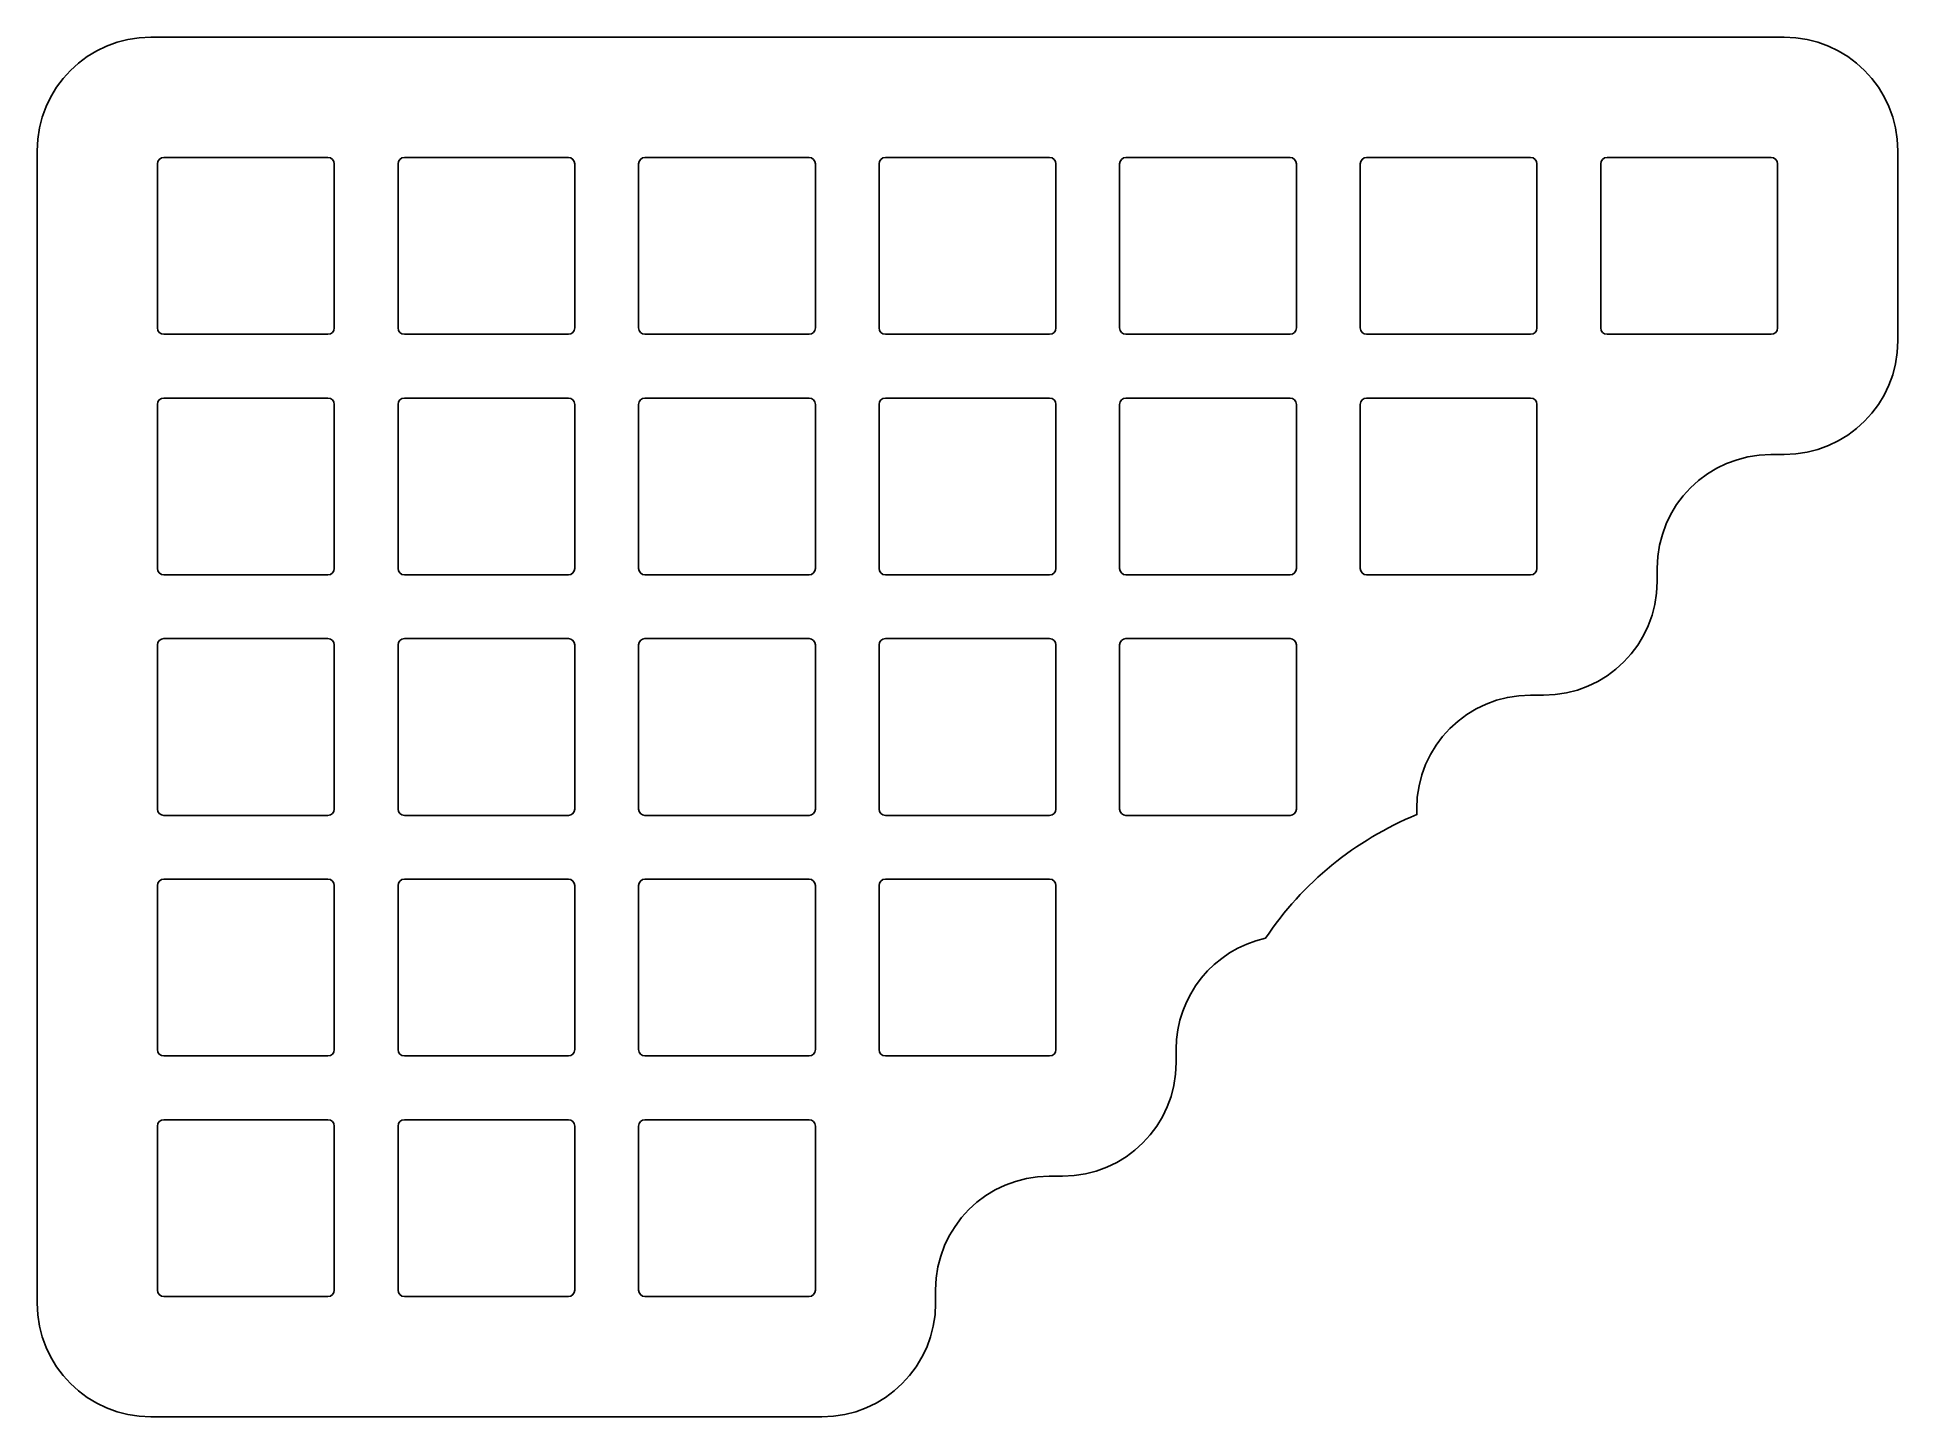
# Model space of a CAD drawing. Extents: x 0 to 147, y 0 to 109.
import ezdxf

# ---------------------------------------------------------------- set-up
doc = ezdxf.new("R2010")
doc.units = 0
doc.layers.get('0').update_dxf_attribs({"linetype": 'CONTINUOUS'})
doc.layers.add('SWITCH_PLATE', color=5, linetype='CONTINUOUS')

# ---------------------------------------------------------------- blocks, each defined once
blk = doc.blocks.new('*U3')
at = {"layer": 'SWITCH_PLATE', "linetype": 'CONTINUOUS'}
for p, q in [((9, 109.25), (138.35, 109.25)), ((0, 100.25), (0, 9)), ((147.35, 85.2), (147.35, 100.25)), ((137.3, 76.2), (138.35, 76.2)), ((128.3, 66.15), (128.3, 67.2)), ((118.25, 57.15), (119.3, 57.15)), ((109.25, 47.68), (109.25, 48.15)), ((90.2, 28.05), (90.2, 29.1)), ((80.15, 19.05), (81.2, 19.05)), ((71.15, 9), (71.15, 10.05)), ((9, 0), (62.15, 0))]:
    blk.add_line(p, q, dxfattribs=at)
for centre, radius, start, end in [((9, 100.25), 9, 90, 180), ((138.35, 100.25), 9, 0, 90), ((138.35, 85.2), 9, 270, 0), ((137.3, 67.2), 9, 90, 180), ((119.3, 66.15), 9, 270, 360), ((118.25, 48.15), 9, 90, 180), ((119.31, 23.17), 26.5, 112.312, 146.2479), ((99.2, 29.1), 9, 102.3352, 180), ((81.2, 28.05), 9, 270, 360), ((80.15, 10.05), 9, 90, 180), ((9, 9), 9, 180, 270), ((62.15, 9), 9, 270, 0)]:
    blk.add_arc(centre, radius, start, end, dxfattribs=at)

msp = doc.modelspace()

# ---------------------------------------------------------------- linework, layer by layer
at = {"layer": 'SWITCH_PLATE'}
for p, q in [((9.52505, 99.22485), (9.52505, 86.22485)), ((10.02505, 99.72485), (23.02505, 99.72485)), ((23.52505, 99.22485), (23.52505, 86.22485)), ((28.57505, 99.22485), (28.57505, 86.22485)), ((29.07505, 99.72485), (42.07505, 99.72485)), ((42.57505, 99.22485), (42.57505, 86.22485)), ((47.62505, 99.22485), (47.62505, 86.22485)), ((48.12505, 99.72485), (61.12505, 99.72485)), ((61.62505, 99.22485), (61.62505, 86.22485)), ((66.67505, 99.22485), (66.67505, 86.22485)), ((67.17505, 99.72485), (80.17505, 99.72485)), ((80.67505, 99.22485), (80.67505, 86.22485)), ((85.72505, 99.22485), (85.72505, 86.22485)), ((86.22505, 99.72485), (99.22505, 99.72485)), ((99.72505, 99.22485), (99.72505, 86.22485)), ((104.77505, 99.22485), (104.77505, 86.22485)), ((105.27505, 99.72485), (118.27505, 99.72485)), ((118.77505, 99.22485), (118.77505, 86.22485)), ((123.82505, 99.22485), (123.82505, 86.22485)), ((124.32505, 99.72485), (137.32505, 99.72485)), ((137.82505, 99.22485), (137.82505, 86.22485)), ((10.02505, 85.72485), (23.02505, 85.72485)), ((29.07505, 85.72485), (42.07505, 85.72485)), ((48.12505, 85.72485), (61.12505, 85.72485)), ((67.17505, 85.72485), (80.17505, 85.72485)), ((86.22505, 85.72485), (99.22505, 85.72485)), ((105.27505, 85.72485), (118.27505, 85.72485)), ((124.32505, 85.72485), (137.32505, 85.72485)), ((9.52505, 80.17485), (9.52505, 67.17485)), ((10.02505, 80.67485), (23.02505, 80.67485)), ((23.52505, 80.17485), (23.52505, 67.17485)), ((28.57505, 80.17485), (28.57505, 67.17485)), ((29.07505, 80.67485), (42.07505, 80.67485)), ((42.57505, 80.17485), (42.57505, 67.17485)), ((47.62505, 80.17485), (47.62505, 67.17485)), ((48.12505, 80.67485), (61.12505, 80.67485)), ((61.62505, 80.17485), (61.62505, 67.17485)), ((66.67505, 80.17485), (66.67505, 67.17485)), ((67.17505, 80.67485), (80.17505, 80.67485)), ((80.67505, 80.17485), (80.67505, 67.17485)), ((85.72505, 80.17485), (85.72505, 67.17485)), ((86.22505, 80.67485), (99.22505, 80.67485)), ((99.72505, 80.17485), (99.72505, 67.17485)), ((104.77505, 80.17485), (104.77505, 67.17485)), ((105.27505, 80.67485), (118.27505, 80.67485)), ((118.77505, 80.17485), (118.77505, 67.17485)), ((10.02505, 66.67485), (23.02505, 66.67485)), ((29.07505, 66.67485), (42.07505, 66.67485)), ((48.12505, 66.67485), (61.12505, 66.67485)), ((67.17505, 66.67485), (80.17505, 66.67485)), ((86.22505, 66.67485), (99.22505, 66.67485)), ((105.27505, 66.67485), (118.27505, 66.67485)), ((9.52505, 61.12485), (9.52505, 48.12485)), ((10.02505, 61.62485), (23.02505, 61.62485)), ((23.52505, 61.12485), (23.52505, 48.12485)), ((28.57505, 61.12485), (28.57505, 48.12485)), ((29.07505, 61.62485), (42.07505, 61.62485)), ((42.57505, 61.12485), (42.57505, 48.12485)), ((47.62505, 61.12485), (47.62505, 48.12485)), ((48.12505, 61.62485), (61.12505, 61.62485)), ((61.62505, 61.12485), (61.62505, 48.12485)), ((66.67505, 61.12485), (66.67505, 48.12485)), ((67.17505, 61.62485), (80.17505, 61.62485)), ((80.67505, 61.12485), (80.67505, 48.12485)), ((85.72505, 61.12485), (85.72505, 48.12485)), ((86.22505, 61.62485), (99.22505, 61.62485)), ((99.72505, 61.12485), (99.72505, 48.12485)), ((10.02505, 47.62485), (23.02505, 47.62485)), ((29.07505, 47.62485), (42.07505, 47.62485)), ((48.12505, 47.62485), (61.12505, 47.62485)), ((67.17505, 47.62485), (80.17505, 47.62485)), ((86.22505, 47.62485), (99.22505, 47.62485)), ((9.52505, 42.07485), (9.52505, 29.07485)), ((10.02505, 42.57485), (23.02505, 42.57485)), ((23.52505, 42.07485), (23.52505, 29.07485)), ((28.57505, 42.07485), (28.57505, 29.07485)), ((29.07505, 42.57485), (42.07505, 42.57485)), ((42.57505, 42.07485), (42.57505, 29.07485)), ((47.62505, 42.07485), (47.62505, 29.07485)), ((48.12505, 42.57485), (61.12505, 42.57485)), ((61.62505, 42.07485), (61.62505, 29.07485)), ((66.67505, 42.07485), (66.67505, 29.07485)), ((67.17505, 42.57485), (80.17505, 42.57485)), ((80.67505, 42.07485), (80.67505, 29.07485)), ((10.02505, 28.57485), (23.02505, 28.57485)), ((29.07505, 28.57485), (42.07505, 28.57485)), ((48.12505, 28.57485), (61.12505, 28.57485)), ((67.17505, 28.57485), (80.17505, 28.57485)), ((9.52505, 23.02485), (9.52505, 10.02485)), ((10.02505, 23.52485), (23.02505, 23.52485)), ((23.52505, 23.02485), (23.52505, 10.02485)), ((28.57505, 23.02485), (28.57505, 10.02485)), ((29.07505, 23.52485), (42.07505, 23.52485)), ((42.57505, 23.02485), (42.57505, 10.02485)), ((47.62505, 23.02485), (47.62505, 10.02485)), ((48.12505, 23.52485), (61.12505, 23.52485)), ((61.62505, 23.02485), (61.62505, 10.02485)), ((10.02505, 9.52485), (23.02505, 9.52485)), ((29.07505, 9.52485), (42.07505, 9.52485)), ((48.12505, 9.52485), (61.12505, 9.52485))]:
    msp.add_line(p, q, dxfattribs=at)
for centre, start, end in [((10.02505, 99.22485), 90, 180), ((23.02505, 99.22485), 0, 90), ((29.07505, 99.22485), 90, 180), ((42.07505, 99.22485), 0, 90), ((48.12505, 99.22485), 90, 180), ((61.12505, 99.22485), 0, 90), ((67.17505, 99.22485), 90, 180), ((80.17505, 99.22485), 0, 90), ((86.22505, 99.22485), 90, 180), ((99.22505, 99.22485), 0, 90), ((105.27505, 99.22485), 90, 180), ((118.27505, 99.22485), 0, 90), ((124.32505, 99.22485), 90, 180), ((137.32505, 99.22485), 0, 90), ((10.02505, 86.22485), 180, 270), ((23.02505, 86.22485), 270, 0), ((29.07505, 86.22485), 180, 270), ((42.07505, 86.22485), 270, 0), ((48.12505, 86.22485), 180, 270), ((61.12505, 86.22485), 270, 0), ((67.17505, 86.22485), 180, 270), ((80.17505, 86.22485), 270, 0), ((86.22505, 86.22485), 180, 270), ((99.22505, 86.22485), 270, 0), ((105.27505, 86.22485), 180, 270), ((118.27505, 86.22485), 270, 0), ((124.32505, 86.22485), 180, 270), ((137.32505, 86.22485), 270, 0), ((10.02505, 80.17485), 90, 180), ((23.02505, 80.17485), 0, 90), ((29.07505, 80.17485), 90, 180), ((42.07505, 80.17485), 0, 90), ((48.12505, 80.17485), 90, 180), ((61.12505, 80.17485), 0, 90), ((67.17505, 80.17485), 90, 180), ((80.17505, 80.17485), 0, 90), ((86.22505, 80.17485), 90, 180), ((99.22505, 80.17485), 0, 90), ((105.27505, 80.17485), 90, 180), ((118.27505, 80.17485), 0, 90), ((10.02505, 67.17485), 180, 270), ((23.02505, 67.17485), 270, 0), ((29.07505, 67.17485), 180, 270), ((42.07505, 67.17485), 270, 0), ((48.12505, 67.17485), 180, 270), ((61.12505, 67.17485), 270, 0), ((67.17505, 67.17485), 180, 270), ((80.17505, 67.17485), 270, 0), ((86.22505, 67.17485), 180, 270), ((99.22505, 67.17485), 270, 0), ((105.27505, 67.17485), 180, 270), ((118.27505, 67.17485), 270, 0), ((10.02505, 61.12485), 90, 180), ((23.02505, 61.12485), 0, 90), ((29.07505, 61.12485), 90, 180), ((42.07505, 61.12485), 0, 90), ((48.12505, 61.12485), 90, 180), ((61.12505, 61.12485), 0, 90), ((67.17505, 61.12485), 90, 180), ((80.17505, 61.12485), 0, 90), ((86.22505, 61.12485), 90, 180), ((99.22505, 61.12485), 0, 90), ((10.02505, 48.12485), 180, 270), ((23.02505, 48.12485), 270, 0), ((29.07505, 48.12485), 180, 270), ((42.07505, 48.12485), 270, 0), ((48.12505, 48.12485), 180, 270), ((61.12505, 48.12485), 270, 0), ((67.17505, 48.12485), 180, 270), ((80.17505, 48.12485), 270, 0), ((86.22505, 48.12485), 180, 270), ((99.22505, 48.12485), 270, 0), ((10.02505, 42.07485), 90, 180), ((23.02505, 42.07485), 0, 90), ((29.07505, 42.07485), 90, 180), ((42.07505, 42.07485), 0, 90), ((48.12505, 42.07485), 90, 180), ((61.12505, 42.07485), 0, 90), ((67.17505, 42.07485), 90, 180), ((80.17505, 42.07485), 0, 90), ((10.02505, 29.07485), 180, 270), ((23.02505, 29.07485), 270, 0), ((29.07505, 29.07485), 180, 270), ((42.07505, 29.07485), 270, 0), ((48.12505, 29.07485), 180, 270), ((61.12505, 29.07485), 270, 0), ((67.17505, 29.07485), 180, 270), ((80.17505, 29.07485), 270, 0), ((10.02505, 23.02485), 90, 180), ((23.02505, 23.02485), 0, 90), ((29.07505, 23.02485), 90, 180), ((42.07505, 23.02485), 0, 90), ((48.12505, 23.02485), 90, 180), ((61.12505, 23.02485), 0, 90), ((10.02505, 10.02485), 180, 270), ((23.02505, 10.02485), 270, 0), ((29.07505, 10.02485), 180, 270), ((42.07505, 10.02485), 270, 0), ((48.12505, 10.02485), 180, 270), ((61.12505, 10.02485), 270, 0)]:
    msp.add_arc(centre, 0.5, start, end, dxfattribs=at)

# ---------------------------------------------------------------- block references
msp.add_blockref('*U3', (0, 0))

doc.saveas('drawing.dxf')
